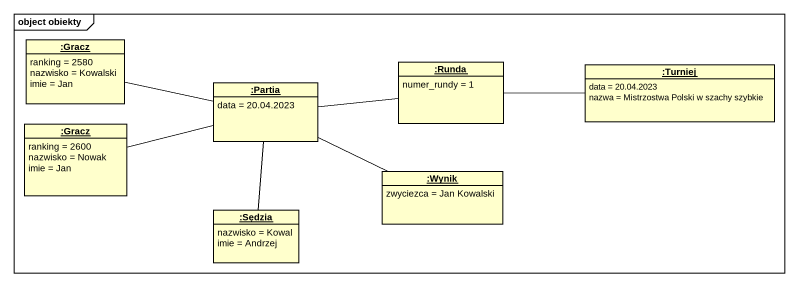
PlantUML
@startuml
mainframe object obiekty
hide circle
hide empty members
object ":Gracz" as Gracz {
  ranking = 2580
  nazwisko = Kowalski
  imie = Jan
}
object ":Partia" as Partia {
  data = 20.04.2023
}
object ":Runda" as Runda {
  numer_rundy = 1
}
object ":Turniej" as Turniej {
  data = 20.04.2023
  nazwa = Mistrzostwa Polski w szachy szybkie
}
object ":Gracz" as Gracz_2 {
  ranking = 2600
  nazwisko = Nowak
  imie = Jan
}
object ":Wynik" as Wynik {
  zwyciezca = Jan Kowalski
}
object ":Sędzia" as Sędzia {
  nazwisko = Kowal
  imie = Andrzej
}
Gracz -right- Partia
Partia -right- Runda
Partia -right- Wynik
Runda -right- Turniej
Gracz_2 -right- Partia
Sędzia -up- Partia
@enduml
